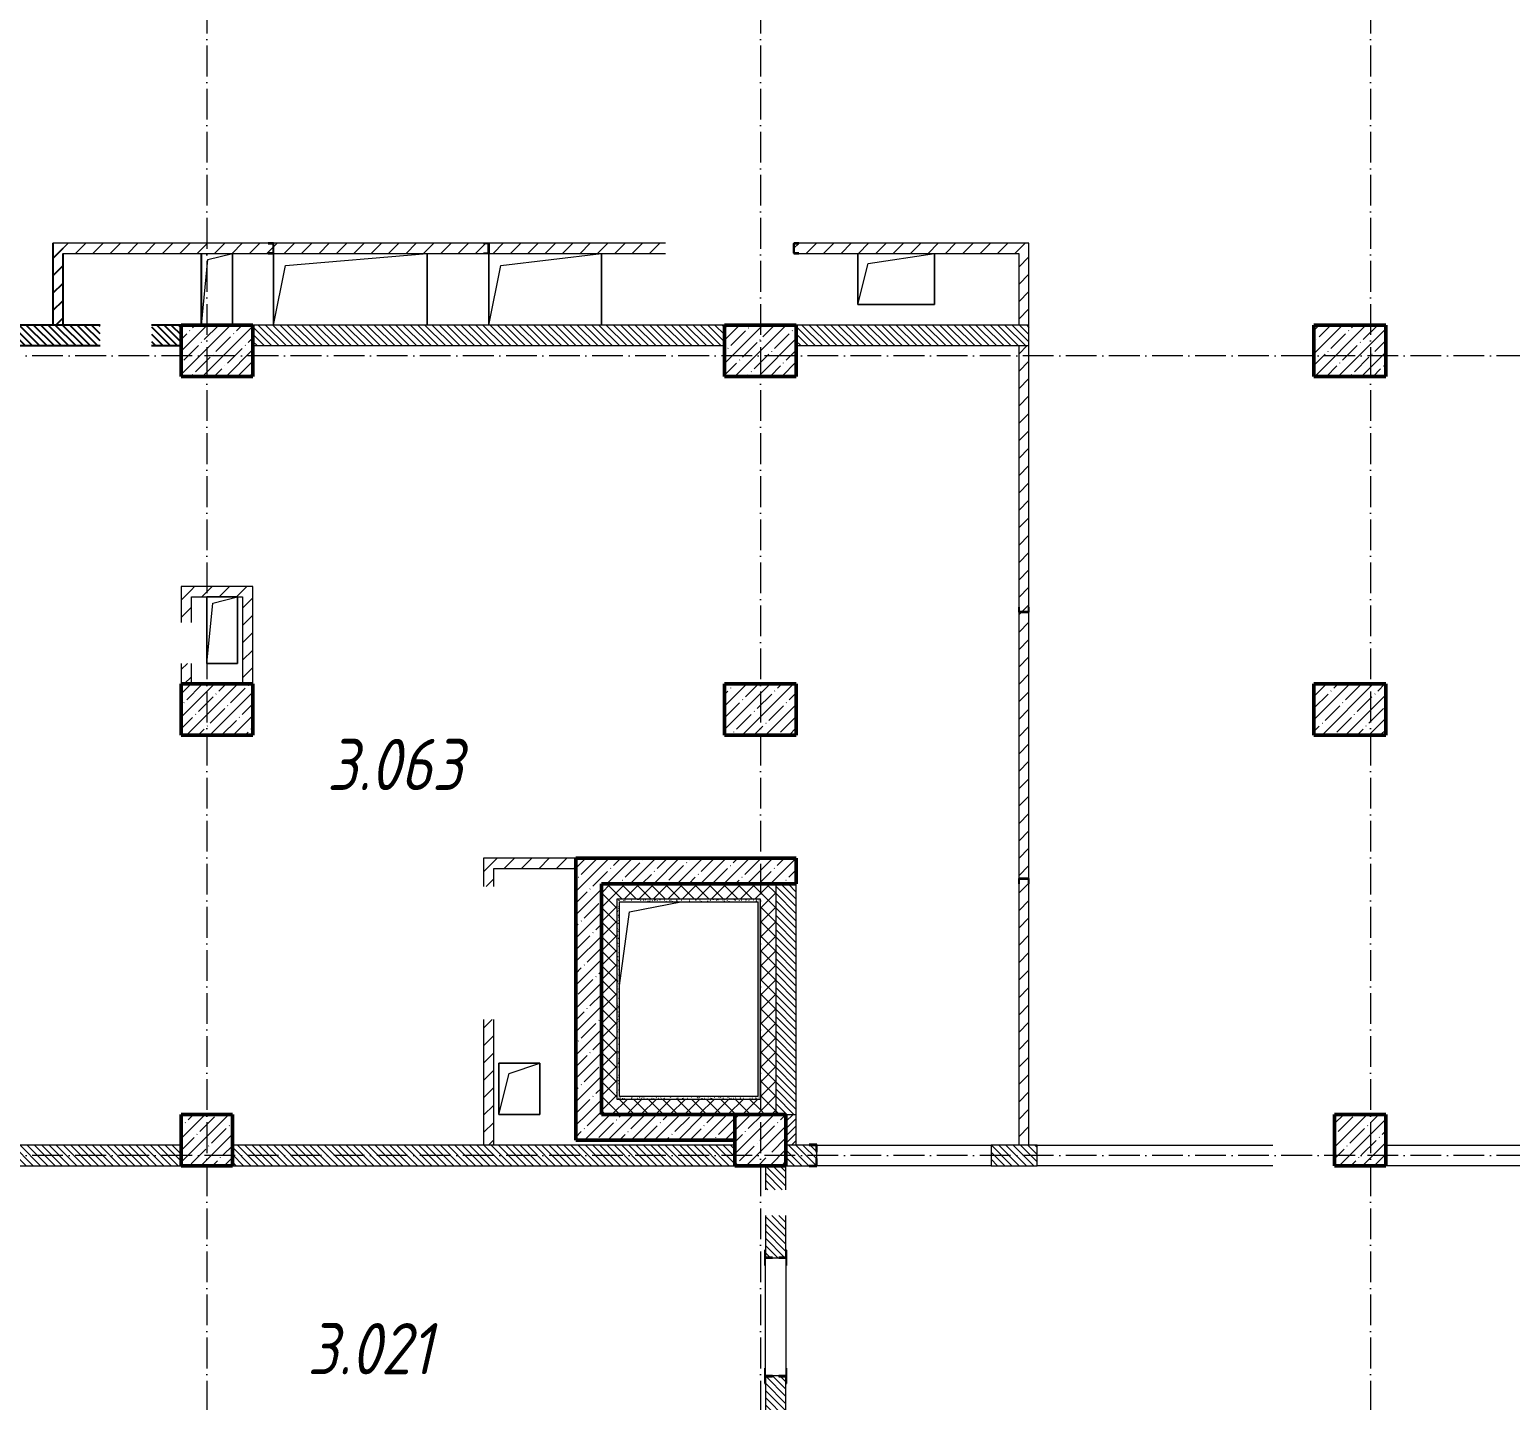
# Model space of a CAD drawing. Header units: millimetres. Extents: x -135211 to 49383, y -8033 to 228499.
# Drawn here: x -53920 to -39477, y 180824 to 194196 of the extents above; entities that cross this region are included whole.
import ezdxf

# ---------------------------------------------------------------- set-up
doc = ezdxf.new("R2010")
doc.units = ezdxf.units.MM
doc.linetypes.add('50_200_ШТРИХ_1Т_ш5_п1_п1_', pattern=[700, 500, -100, 0, -100])
for name, color, linetype, lineweight in [('A-FLOR-____-OTLN', 7, 'Continuous', 9), ('A-GENM-____-MCUT', 7, 'Continuous', 25), ('A-GENM-____-OTLN', 7, 'Continuous', 9), ('A-GENM-____-OTLN-1', 7, 'Continuous', 25), ('A-WALL-____-MCUT', 7, 'Continuous', 13), ('A-WALL-____-MCUT-1', 7, 'Continuous', 9), ('A-WALL-____-MCUT-2', 7, 'Continuous', 50), ('A-WALL-____-PATT-1', 7, 'Continuous', 9), ('A-WALL-FNSH-MCUT-1', 7, 'Continuous', 9), ('I-WALL-____-OTLN', 7, 'Continuous', 9), ('S-COLS-____-MCUT', 7, 'Continuous', 50), ('S-COLS-____-OTLN', 7, 'Continuous', 9), ('S-GRID-____-OTLN-1', 7, '50_200_ШТРИХ_1Т_ш5_п1_п1_', 9), ('Марки помещений', 7, 'Continuous', 9)]:
    doc.layers.add(name, color=color, linetype=linetype, lineweight=lineweight)
doc.layers.add('A-WALL-____-PATT-2', color=7, linetype='Continuous', lineweight=9, true_color=0x787878)
doc.styles.add('ISOCPEUR_I_2', font='isocpeui.ttf', dxfattribs={"width": 0.85, "height": 2.3})
pattern_1 = [(135, (-129942.255, 127932.027), (-35.35534, -35.35534), [])]
pattern_2 = [(45, (-129942.25, 127932.03), (-84.85281, 84.85281), [])]
pattern_3 = [(45, (-129942.25, 127932.03), (-114.04925, 114.04925), []), (45, (-129828.2, 127932.03), (-114.04925, 114.04925), [201.612, -40.322, 3.353, -36.97])]
pattern_4 = [(0, (-129942.255, 127932.027), (81.28, 20.32), [3.353, -57.607, 3.353, -57.607, -325.12]), (0, (-129942.255, 127932.027), (81.28, 20.32), [-121.92, 3.353, -118.567, 3.353, -57.607, -142.24]), (0, (-129942.255, 127932.027), (81.28, 20.32), [-304.8, 3.353, -37.287, 3.353, -98.247]), (120, (-129911.775, 127942.187), (-58.2376362, 60.230545), [3.353, -57.607, 3.353, -57.607, -325.12]), (120, (-129911.775, 127942.187), (-58.2376362, 60.230545), [-121.92, 3.353, -118.567, 3.353, -57.607, -142.24]), (120, (-129911.775, 127942.187), (-58.2376362, 60.230545), [-304.8, 3.353, -37.287, 3.353, -98.247]), (240, (-129901.615, 127982.827), (-23.0423638, -80.550545), [3.353, -57.607, 3.353, -57.607, -325.12]), (240, (-129901.615, 127982.827), (-23.0423638, -80.550545), [-121.92, 3.353, -118.567, 3.353, -57.607, -142.24]), (240, (-129901.615, 127982.827), (-23.0423638, -80.550545), [-304.8, 3.353, -37.287, 3.353, -98.247])]
pattern_5 = [(45, (-129942.25, 127932.03), (-70.71068, 70.71068), []), (135, (-129942.25, 127932.03), (-70.71068, -70.71068), [])]

# ---------------------------------------------------------------- blocks, each defined once
blk = doc.blocks.new('BSC_Колонна _Прямоугольная - 500х500-V38-АР1_План отверстий 3 этажа в осях 1-64_Ю-ЯЯ')
at = {"layer": 'S-COLS-____-OTLN'}
h = blk.add_hatch(dxfattribs=at)
h.set_pattern_fill('FP_46', color=256, style=0, pattern_type=2)
h.set_pattern_definition([(45, (-83150, -55431.04), (-114.04925, 114.04925), []), (45, (-83035.95, -55431.04), (-114.04925, 114.04925), [201.613, -40.323, 3.353, -36.97])])
h.paths.add_polyline_path([(-250, -250), (250, -250), (250, 250), (-250, 250)], flags=0)
at = {"layer": 'S-COLS-____-MCUT'}
for p, q in [((250, 250), (-250, 250)), ((-250, 250), (-250, -250)), ((250, -250), (250, 250)), ((-250, -250), (250, -250))]:
    blk.add_line(p, q, dxfattribs=at)
blk = doc.blocks.new('BSC_Колонна _Прямоугольная - 500х500-V42-АР1_План отверстий 3 этажа в осях 1-64_Ю-ЯЯ')
at = {"layer": 'S-COLS-____-OTLN'}
h = blk.add_hatch(dxfattribs=at)
h.set_pattern_fill('FP_50', color=256, style=0, pattern_type=2)
h.set_pattern_definition([(45, (-77750, -55431.04), (-114.04925, 114.04925), []), (45, (-77635.95, -55431.04), (-114.04925, 114.04925), [201.613, -40.323, 3.353, -36.97])])
h.paths.add_polyline_path([(-250, -250), (250, -250), (250, 250), (-250, 250)], flags=0)
at = {"layer": 'S-COLS-____-MCUT'}
for p, q in [((250, 250), (-250, 250)), ((-250, 250), (-250, -250)), ((250, -250), (250, 250)), ((-250, -250), (250, -250))]:
    blk.add_line(p, q, dxfattribs=at)
blk = doc.blocks.new('BSC_Колонна _Прямоугольная - 500х500-V95-АР1_План отверстий 3 этажа в осях 1-64_Ю-ЯЯ')
at = {"layer": 'S-COLS-____-OTLN'}
h = blk.add_hatch(dxfattribs=at)
h.set_pattern_fill('FP_100', color=256, style=0, pattern_type=2)
h.set_pattern_definition([(315, (-55431.04, 89000), (114.04925, 114.04925), []), (315, (-55431.04, 88885.95), (114.04925, 114.04925), [201.613, -40.323, 3.353, -36.97])])
h.paths.add_polyline_path([(-250, 250), (-250, -250), (250, -250), (250, 250)], flags=0)
at = {"layer": 'S-COLS-____-MCUT'}
for p, q in [((250, 250), (-250, 250)), ((-250, 250), (-250, -250)), ((250, -250), (250, 250)), ((-250, -250), (250, -250))]:
    blk.add_line(p, q, dxfattribs=at)
blk = doc.blocks.new('BSC_Колонна _Прямоугольная - 500х700-V106-АР1_План отверстий 3 этажа в осях 1-64_Ю-ЯЯ')
at = {"layer": 'S-COLS-____-OTLN'}
h = blk.add_hatch(dxfattribs=at)
h.set_pattern_fill('FP_111', color=256, style=0, pattern_type=2)
h.set_pattern_definition([(315, (-63131.04, 77850), (114.04925, 114.04925), []), (315, (-63131.04, 77735.95), (114.04925, 114.04925), [201.613, -40.323, 3.353, -36.97])])
h.paths.add_polyline_path([(-250, 350), (-250, -350), (250, -350), (250, 350)], flags=0)
at = {"layer": 'S-COLS-____-MCUT'}
for p, q in [((250, 350), (-250, 350)), ((-250, 350), (-250, -350)), ((250, -350), (250, 350)), ((-250, -350), (250, -350))]:
    blk.add_line(p, q, dxfattribs=at)
blk = doc.blocks.new('BSC_Колонна _Прямоугольная - 500х700-V107-АР1_План отверстий 3 этажа в осях 1-64_Ю-ЯЯ')
at = {"layer": 'S-COLS-____-OTLN'}
h = blk.add_hatch(dxfattribs=at)
h.set_pattern_fill('FP_112', color=256, style=0, pattern_type=2)
h.set_pattern_definition([(315, (-63131.04, 83150), (114.04925, 114.04925), []), (315, (-63131.04, 83035.95), (114.04925, 114.04925), [201.613, -40.323, 3.353, -36.97])])
h.paths.add_polyline_path([(-250, 350), (-250, -350), (250, -350), (250, 350)], flags=0)
at = {"layer": 'S-COLS-____-MCUT'}
for p, q in [((250, 350), (-250, 350)), ((-250, 350), (-250, -350)), ((250, -350), (250, 350)), ((-250, -350), (250, -350))]:
    blk.add_line(p, q, dxfattribs=at)
blk = doc.blocks.new('BSC_Колонна _Прямоугольная - 500х700-V124-АР1_План отверстий 3 этажа в осях 1-64_Ю-ЯЯ')
at = {"layer": 'S-COLS-____-OTLN'}
h = blk.add_hatch(dxfattribs=at)
h.set_pattern_fill('FP_129', color=256, style=0, pattern_type=2)
h.set_pattern_definition([(315, (-63131.04, 88900), (114.04925, 114.04925), []), (315, (-63131.04, 88785.95), (114.04925, 114.04925), [201.613, -40.323, 3.353, -36.97])])
h.paths.add_polyline_path([(-250, 350), (-250, -350), (250, -350), (250, 350)], flags=0)
at = {"layer": 'S-COLS-____-MCUT'}
for p, q in [((250, 350), (-250, 350)), ((-250, 350), (-250, -350)), ((250, -350), (250, 350)), ((-250, -350), (250, -350))]:
    blk.add_line(p, q, dxfattribs=at)
blk = doc.blocks.new('BSC_Колонна _Прямоугольная - 500х700-V125-АР1_План отверстий 3 этажа в осях 1-64_Ю-ЯЯ')
at = {"layer": 'S-COLS-____-OTLN'}
h = blk.add_hatch(dxfattribs=at)
h.set_pattern_fill('FP_130', color=256, style=0, pattern_type=2)
h.set_pattern_definition([(315, (-59631.04, 77850), (114.04925, 114.04925), []), (315, (-59631.04, 77735.95), (114.04925, 114.04925), [201.613, -40.323, 3.353, -36.97])])
h.paths.add_polyline_path([(-250, 350), (-250, -350), (250, -350), (250, 350)], flags=0)
at = {"layer": 'S-COLS-____-MCUT'}
for p, q in [((250, 350), (-250, 350)), ((-250, 350), (-250, -350)), ((250, -350), (250, 350)), ((-250, -350), (250, -350))]:
    blk.add_line(p, q, dxfattribs=at)
blk = doc.blocks.new('BSC_Колонна _Прямоугольная - 500х700-V126-АР1_План отверстий 3 этажа в осях 1-64_Ю-ЯЯ')
at = {"layer": 'S-COLS-____-OTLN'}
h = blk.add_hatch(dxfattribs=at)
h.set_pattern_fill('FP_131', color=256, style=0, pattern_type=2)
h.set_pattern_definition([(315, (-59631.04, 83150), (114.04925, 114.04925), []), (315, (-59631.04, 83035.95), (114.04925, 114.04925), [201.613, -40.323, 3.353, -36.97])])
h.paths.add_polyline_path([(-250, 350), (-250, -350), (250, -350), (250, 350)], flags=0)
at = {"layer": 'S-COLS-____-MCUT'}
for p, q in [((250, 350), (-250, 350)), ((-250, 350), (-250, -350)), ((250, -350), (250, 350)), ((-250, -350), (250, -350))]:
    blk.add_line(p, q, dxfattribs=at)
blk = doc.blocks.new('BSC_Колонна _Прямоугольная - 500х700-V127-АР1_План отверстий 3 этажа в осях 1-64_Ю-ЯЯ')
at = {"layer": 'S-COLS-____-OTLN'}
h = blk.add_hatch(dxfattribs=at)
h.set_pattern_fill('FP_132', color=256, style=0, pattern_type=2)
h.set_pattern_definition([(315, (-59631.04, 88900), (114.04925, 114.04925), []), (315, (-59631.04, 88785.95), (114.04925, 114.04925), [201.613, -40.323, 3.353, -36.97])])
h.paths.add_polyline_path([(-250, 350), (-250, -350), (250, -350), (250, 350)], flags=0)
at = {"layer": 'S-COLS-____-MCUT'}
for p, q in [((250, 350), (-250, 350)), ((-250, 350), (-250, -350)), ((250, -350), (250, 350)), ((-250, -350), (250, -350))]:
    blk.add_line(p, q, dxfattribs=at)
blk = doc.blocks.new('154_Стойка_СКБ_Уголок - СМ-2180_200-28268025-АР1_План отверстий 3 этажа в осях 1-64_Ю-ЯЯ')
at = {"layer": 'A-GENM-____-MCUT'}
for p, q in [((125, 156), (125, 81)), ((200, 156), (125, 156)), ((131, 81), (131, 150)), ((131, 150), (200, 150)), ((200, 150), (200, 156)), ((125, 81), (131, 81)), ((131, 19), (125, 19)), ((125, 19), (125, -56)), ((131, -50), (131, 19)), ((125, -56), (200, -56)), ((200, -50), (131, -50)), ((200, -56), (200, -50))]:
    blk.add_line(p, q, dxfattribs=at)
blk = doc.blocks.new('Стойка_Влож_Уголок_Опорный - Уголок-28213941-АР1_План отверстий 3 этажа в осях 1-64_Ю-ЯЯ')
at = {"layer": 'A-GENM-____-OTLN'}
for p, q in [((-212, -6), (-212, 0)), ((0, 0), (0, -6)), ((-212, -75), (-212, -6)), ((-212, -6), (-206, -6)), ((-212, -75), (-206, -75)), ((-6, -6), (0, -6)), ((-6, -75), (0, -75)), ((0, -6), (0, -75))]:
    blk.add_line(p, q, dxfattribs=at)
blk = doc.blocks.new('Фахверк_СКБ_Уголок - 200_3550-28267367-АР1_План отверстий 3 этажа в осях 1-64_Ю-ЯЯ')
at = {"layer": 'A-GENM-____-MCUT'}
for p, q in [((200, 156), (125, 156)), ((125, 156), (125, 81)), ((131, 81), (131, 150)), ((131, 150), (200, 150)), ((200, 150), (200, 156)), ((125, 81), (131, 81)), ((131, 19), (125, 19)), ((125, 19), (125, -56)), ((131, -50), (131, 19)), ((125, -56), (200, -56)), ((200, -50), (131, -50)), ((200, -56), (200, -50))]:
    blk.add_line(p, q, dxfattribs=at)
blk = doc.blocks.new('154_Фахверк_СКБ_Швеллер - Тип_100_3960-28318856-АР1_План отверстий 3 этажа в осях 1-64_Ю-ЯЯ')
at = {"layer": 'A-GENM-____-MCUT'}
for p, q in [((175, 50), (125, 50)), ((125, 50), (125, -50)), ((128, 47), (175, 47)), ((128, -47), (128, 47)), ((175, 47), (175, 50)), ((125, -50), (175, -50)), ((175, -47), (128, -47)), ((175, -50), (175, -47))]:
    blk.add_line(p, q, dxfattribs=at)
blk = doc.blocks.new('154_Фахверк_СКБ_Швеллер - Тип_100_3960-28494444-АР1_План отверстий 3 этажа в осях 1-64_Ю-ЯЯ')
at = {"layer": 'A-GENM-____-MCUT'}
for p, q in [((125, 50), (175, 50)), ((125, -50), (125, 50)), ((128, 47), (128, -47)), ((175, 47), (128, 47)), ((175, 50), (175, 47)), ((175, -50), (125, -50)), ((128, -47), (175, -47)), ((175, -47), (175, -50))]:
    blk.add_line(p, q, dxfattribs=at)
blk = doc.blocks.new('AR_Отверстие прямоугольное _в плите_ - AR_Отверстие прямоугольное _в плите_-30459803-АР1_План отверстий 3 этажа в осях 1-64_Ю-ЯЯ')
at = {"layer": 'A-GENM-____-OTLN'}
for p, q in [((-150, 350), (-150, -350)), ((-150, -350), (-90, 290)), ((-90, 290), (150, 350)), ((150, -350), (150, 350))]:
    blk.add_line(p, q, dxfattribs=at)
blk = doc.blocks.new('AR_Отверстие прямоугольное _в плите_ - AR_Отверстие прямоугольное _в плите_-30552792-АР1_План отверстий 3 этажа в осях 1-64_Ю-ЯЯ')
at = {"layer": 'A-GENM-____-OTLN'}
for p, q in [((150, 325), (-150, 325)), ((-150, 325), (-150, -325)), ((-90, 265), (150, 325)), ((150, -325), (150, 325)), ((-150, -325), (-90, 265)), ((-150, -325), (150, -325))]:
    blk.add_line(p, q, dxfattribs=at)
blk = doc.blocks.new('AR_Отверстие прямоугольное _в плите_ - AR_Отверстие прямоугольное _в плите_-30552795-АР1_План отверстий 3 этажа в осях 1-64_Ю-ЯЯ')
at = {"layer": 'A-GENM-____-OTLN'}
for p, q in [((-375, 250), (-375, -250)), ((-375, -250), (-275, 150)), ((-275, 150), (375, 250)), ((375, -250), (375, 250)), ((-375, -250), (375, -250))]:
    blk.add_line(p, q, dxfattribs=at)
blk = doc.blocks.new('AR_Отверстие прямоугольное _в плите_ - AR_Отверстие прямоугольное _в плите_-30459445-АР1_План отверстий 3 этажа в осях 1-64_Ю-ЯЯ')
at = {"layer": 'A-GENM-____-OTLN'}
for p, q in [((200, 250), (-200, 250)), ((-200, 250), (-200, -250)), ((-200, -250), (-100, 150)), ((-100, 150), (200, 250)), ((200, -250), (200, 250)), ((-200, -250), (200, -250))]:
    blk.add_line(p, q, dxfattribs=at)
blk = doc.blocks.new('AR_Отверстие прямоугольное _в плите_ - AR_Отверстие прямоугольное _в плите_-30552518-АР1_План отверстий 3 этажа в осях 1-64_Ю-ЯЯ')
at = {"layer": 'A-GENM-____-OTLN'}
for p, q in [((-550, 850), (-50, 950)), ((-650, 132), (-550, 850))]:
    blk.add_line(p, q, dxfattribs=at)
blk = doc.blocks.new('AR_Отверстие прямоугольное _в плите_ - AR_Отверстие прямоугольное _в плите_-V205-АР1_План отверстий 3 этажа в осях 1-64_Ю-ЯЯ')
at = {"layer": 'A-GENM-____-OTLN'}
for p, q in [((-750, 350), (-750, -350)), ((-633, 233), (750, 350)), ((750, -350), (750, 350)), ((-750, -350), (-633, 233))]:
    blk.add_line(p, q, dxfattribs=at)
blk = doc.blocks.new('AR_Отверстие прямоугольное _в плите_ - AR_Отверстие прямоугольное _в плите_-30552744-АР1_План отверстий 3 этажа в осях 1-64_Ю-ЯЯ')
at = {"layer": 'A-GENM-____-OTLN'}
for p, q in [((-550, 350), (-550, -350)), ((-433, 233), (550, 350)), ((550, -350), (550, 350)), ((-550, -350), (-433, 233))]:
    blk.add_line(p, q, dxfattribs=at)

msp = doc.modelspace()

# ---------------------------------------------------------------- hatches: boundary and pattern name
h = msp.add_hatch()
h.set_pattern_fill('FP_7', color=256, style=0, pattern_type=2)
h.set_pattern_definition(pattern_2)
h.paths.add_polyline_path([(-53692.3, 191313.1), (-53592.3, 191313.1), (-53592.3, 192113.1), (-53692.3, 192113.1), (-53692.3, 191613.4)], flags=0)
h = msp.add_hatch()
h.set_pattern_fill('FP_9', color=256, style=0, pattern_type=2)
h.set_pattern_definition(pattern_1)
h.paths.add_polyline_path([(-52442.3, 191113.1), (-52442.3, 191313.1), (-52732.3, 191313.1), (-52732.3, 191113.1)], flags=0)
h.paths.add_polyline_path([(-53232.3, 191113.1), (-53232.3, 191313.1), (-55192.3, 191313.1), (-55192.3, 191113.1)], flags=0)
at = {"layer": 'A-WALL-____-PATT-1'}
h = msp.add_hatch(dxfattribs=at)
h.set_pattern_fill('FP_7', color=256, style=0, pattern_type=2)
h.set_pattern_definition(pattern_2)
h.paths.add_polyline_path([(-44272.3, 192013.1), (-44272.3, 192113.1), (-46417.3, 192113.1), (-46417.3, 192110.1), (-46464.3, 192110.1), (-46464.3, 192016.1), (-46417.3, 192016.1), (-46417.3, 192013.1), (-45118, 192013.1)], flags=0)
h.paths.add_polyline_path([(-49492.3, 192013.1), (-49492.3, 192016.1), (-49445.3, 192016.1), (-49445.3, 192110.1), (-49492.3, 192110.1), (-49492.3, 192113.1), (-51542.3, 192113.1), (-51542.3, 192013.1), (-50420.4, 192013.1)], flags=0)
h.paths.add_polyline_path([(-49442.3, 192013.1), (-47717.3, 192013.1), (-47717.3, 192113.1), (-49442.3, 192113.1), (-49442.3, 192016.1)], flags=0)
h.paths.add_polyline_path([(-53592.3, 192013.1), (-51592.3, 192013.1), (-51592.3, 192016.1), (-51545.3, 192016.1), (-51545.3, 192110.1), (-51592.3, 192110.1), (-51592.3, 192113.1), (-53592.3, 192113.1)], flags=0)
h = msp.add_hatch(dxfattribs=at)
h.set_pattern_fill('FP_7', color=256, style=0, pattern_type=2)
h.set_pattern_definition(pattern_2)
h.paths.add_polyline_path([(-44172.3, 191313.1), (-44172.3, 192113.1), (-44272.3, 192113.1), (-44272.3, 191313.1)], flags=0)
h = msp.add_hatch(dxfattribs=at)
h.set_pattern_fill('FP_9', color=256, style=0, pattern_type=2)
h.set_pattern_definition(pattern_1)
h.paths.add_polyline_path([(-47142.3, 191113.1), (-47142.3, 191313.1), (-51742.3, 191313.1), (-51742.3, 191113.1), (-48652.9, 191113.1)], flags=0)
h = msp.add_hatch(dxfattribs=at)
h.set_pattern_fill('FP_9', color=256, style=0, pattern_type=2)
h.set_pattern_definition(pattern_1)
h.paths.add_polyline_path([(-44172.3, 191113.1), (-44172.3, 191313.1), (-46442.3, 191313.1), (-46442.3, 191113.1), (-45118, 191113.1)], flags=0)
h = msp.add_hatch(dxfattribs=at)
h.set_pattern_fill('FP_7', color=256, style=0, pattern_type=2)
h.set_pattern_definition(pattern_2)
h.paths.add_polyline_path([(-44172.3, 183313.1), (-44172.3, 185863.1), (-44175.3, 185863.1), (-44175.3, 185910.1), (-44269.3, 185910.1), (-44269.3, 185863.1), (-44272.3, 185863.1), (-44272.3, 183313.1), (-44175.3, 183313.1)], flags=0)
h.paths.add_polyline_path([(-44172.3, 185913.1), (-44172.3, 188513.1), (-44272.3, 188513.1), (-44272.3, 185913.1), (-44175.3, 185913.1)], flags=0)
h.paths.add_polyline_path([(-44175.3, 188516.1), (-44175.3, 188563.1), (-44172.3, 188563.1), (-44172.3, 191113.1), (-44272.3, 191113.1), (-44272.3, 188563.1), (-44269.3, 188563.1), (-44269.3, 188516.1)], flags=0)
h = msp.add_hatch(dxfattribs=at)
h.set_pattern_fill('FP_7', color=256, style=0, pattern_type=2)
h.set_pattern_definition(pattern_2)
h.paths.add_polyline_path([(-52342.3, 187813.1), (-52342.3, 188013.1), (-52442.3, 188013.1), (-52442.3, 187813.1)], flags=0)
h.paths.add_polyline_path([(-52442.3, 188413.1), (-52342.3, 188413.1), (-52342.3, 188763.1), (-52442.3, 188763.1)], flags=0)
h = msp.add_hatch(dxfattribs=at)
h.set_pattern_fill('FP_7', color=256, style=0, pattern_type=2)
h.set_pattern_definition(pattern_2)
h.paths.add_polyline_path([(-52342.3, 188663.1), (-51842.3, 188663.1), (-51842.3, 188763.1), (-52342.3, 188763.1)], flags=0)
h = msp.add_hatch(dxfattribs=at)
h.set_pattern_fill('FP_7', color=256, style=0, pattern_type=2)
h.set_pattern_definition(pattern_2)
h.paths.add_polyline_path([(-51842.3, 187813.1), (-51742.3, 187813.1), (-51742.3, 188763.1), (-51842.3, 188763.1), (-51842.3, 188384.5)], flags=0)
h = msp.add_hatch(dxfattribs=at)
h.set_pattern_fill('FP_7', color=256, style=0, pattern_type=2)
h.set_pattern_definition(pattern_2)
h.paths.add_polyline_path([(-49492.3, 183313.1), (-49392.3, 183313.1), (-49392.3, 184538.1), (-49492.3, 184538.1)], flags=0)
h.paths.add_polyline_path([(-49398.7, 185838.1), (-49392.3, 185838.1), (-49392.3, 186113.1), (-49492.3, 186113.1), (-49492.3, 185838.1)], flags=0)
h = msp.add_hatch(dxfattribs=at)
h.set_pattern_fill('FP_7', color=256, style=0, pattern_type=2)
h.set_pattern_definition(pattern_2)
h.paths.add_polyline_path([(-48592.3, 186013.1), (-48592.3, 186113.1), (-49392.3, 186113.1), (-49392.3, 186013.1), (-48652.9, 186013.1)], flags=0)
h = msp.add_hatch(dxfattribs=at)
h.set_pattern_fill('FP_12', color=256, style=0, pattern_type=2)
h.set_pattern_definition(pattern_3)
h.paths.add_polyline_path([(-48592.3, 183613.1), (-48342.3, 183613.1), (-48342.3, 186113.1), (-48592.3, 186113.1), (-48592.3, 185155.5)], flags=0)
h = msp.add_hatch(dxfattribs=at)
h.set_pattern_fill('FP_12', color=256, style=0, pattern_type=2)
h.set_pattern_definition(pattern_3)
h.paths.add_polyline_path([(-46442.3, 185863.1), (-46442.3, 186113.1), (-48342.3, 186113.1), (-48342.3, 185863.1)], flags=0)
h = msp.add_hatch(dxfattribs=at)
h.set_pattern_fill('FP_4', color=256, style=0, pattern_type=2)
h.set_pattern_definition(pattern_5)
h.paths.add_polyline_path([(-48192.3, 183763.1), (-48192.3, 185863.1), (-48342.3, 185863.1), (-48342.3, 183763.1)], flags=0)
h = msp.add_hatch(dxfattribs=at)
h.set_pattern_fill('FP_4', color=256, style=0, pattern_type=2)
h.set_pattern_definition(pattern_5)
h.paths.add_polyline_path([(-48192.3, 185713.1), (-46792.3, 185713.1), (-46792.3, 185863.1), (-48192.3, 185863.1)], flags=0)
h = msp.add_hatch(dxfattribs=at)
h.set_pattern_fill('FP_4', color=256, style=0, pattern_type=2)
h.set_pattern_definition(pattern_5)
h.paths.add_polyline_path([(-46792.3, 183613.1), (-46642.3, 183613.1), (-46642.3, 185863.1), (-46792.3, 185863.1), (-46792.3, 183763.1)], flags=0)
h = msp.add_hatch(dxfattribs=at)
h.set_pattern_fill('FP_9', color=256, style=0, pattern_type=2)
h.set_pattern_definition(pattern_1)
h.paths.add_polyline_path([(-46442.3, 183613.1), (-46442.3, 185863.1), (-46642.3, 185863.1), (-46642.3, 183613.1), (-46542.3, 183613.1)], flags=0)
h = msp.add_hatch(dxfattribs=at)
h.set_pattern_fill('FP_4', color=256, style=0, pattern_type=2)
h.set_pattern_definition(pattern_5)
h.paths.add_polyline_path([(-46885.5, 183613.1), (-46792.3, 183613.1), (-46792.3, 183763.1), (-48342.3, 183763.1), (-48342.3, 183613.1), (-47042.3, 183613.1)], flags=0)
h = msp.add_hatch(dxfattribs=at)
h.set_pattern_fill('FP_12', color=256, style=0, pattern_type=2)
h.set_pattern_definition(pattern_3)
h.paths.add_polyline_path([(-47042.3, 183363.1), (-47042.3, 183613.1), (-48592.3, 183613.1), (-48592.3, 183363.1)], flags=0)
h = msp.add_hatch(dxfattribs=at)
h.set_pattern_fill('FP_8', color=256, style=0, pattern_type=2)
h.set_pattern_definition([(45, (-129942.255, 127932.027), (-35.35534, 35.35534), [])])
h.paths.add_polyline_path([(-46442.3, 183313.1), (-46442.3, 183613.1), (-46542.3, 183613.1), (-46542.3, 183313.1)], flags=0)
h = msp.add_hatch(dxfattribs=at)
h.set_pattern_fill('FP_9', color=256, style=0, pattern_type=2)
h.set_pattern_definition(pattern_1)
h.paths.add_polyline_path([(-52442.3, 183113.1), (-52442.3, 183313.1), (-54942.3, 183313.1), (-54942.3, 183113.1), (-53955.3, 183113.1)], flags=0)
h = msp.add_hatch(dxfattribs=at)
h.set_pattern_fill('FP_9', color=256, style=0, pattern_type=2)
h.set_pattern_definition(pattern_1)
h.paths.add_polyline_path([(-47042.3, 183113.1), (-47042.3, 183313.1), (-51942.3, 183313.1), (-51942.3, 183113.1), (-48652.9, 183113.1)], flags=0)
h = msp.add_hatch(dxfattribs=at)
h.set_pattern_fill('FP_9', color=256, style=0, pattern_type=2)
h.set_pattern_definition(pattern_1)
h.paths.add_polyline_path([(-44092.3, 183113.1), (-44092.3, 183313.1), (-44542.3, 183313.1), (-44542.3, 183113.1)], flags=0)
h.paths.add_polyline_path([(-46317.3, 183113.1), (-46248.3, 183113.1), (-46248.3, 183182.1), (-46242.3, 183182.1), (-46242.3, 183244.1), (-46248.3, 183244.1), (-46248.3, 183313.1), (-46542.3, 183313.1), (-46542.3, 183113.1)], flags=0)
h = msp.add_hatch(dxfattribs=at)
h.set_pattern_fill('FP_9', color=256, style=0, pattern_type=2)
h.set_pattern_definition(pattern_1)
h.paths.add_polyline_path([(-46542.3, 180113.1), (-46542.3, 181057.1), (-46611.3, 181057.1), (-46611.3, 181063.1), (-46673.3, 181063.1), (-46673.3, 181057.1), (-46742.3, 181057.1), (-46742.3, 180113.1)], flags=0)
h.paths.add_polyline_path([(-46611.3, 182213.1), (-46611.3, 182219.1), (-46542.3, 182219.1), (-46542.3, 182628.1), (-46742.3, 182628.1), (-46742.3, 182219.1), (-46673.3, 182219.1), (-46673.3, 182213.1)], flags=0)
h.paths.add_polyline_path([(-46742.3, 182878.1), (-46542.3, 182878.1), (-46542.3, 183113.1), (-46742.3, 183113.1)], flags=0)
at = {"layer": 'A-WALL-____-PATT-2'}
h = msp.add_hatch(dxfattribs=at)
h.set_pattern_fill('FP_155', color=256, style=0, pattern_type=2)
h.set_pattern_definition(pattern_4)
h.paths.add_polyline_path([(-48192.3, 183788.1), (-48167.3, 183788.1), (-48167.3, 185713.1), (-48192.3, 185713.1), (-48192.3, 185155.5)], flags=0)
h = msp.add_hatch(dxfattribs=at)
h.set_pattern_fill('FP_155', color=256, style=0, pattern_type=2)
h.set_pattern_definition(pattern_4)
h.paths.add_polyline_path([(-46817.3, 185688.1), (-46817.3, 185713.1), (-48167.3, 185713.1), (-48167.3, 185688.1)], flags=0)
h = msp.add_hatch(dxfattribs=at)
h.set_pattern_fill('FP_155', color=256, style=0, pattern_type=2)
h.set_pattern_definition(pattern_4)
h.paths.add_polyline_path([(-46817.3, 183763.1), (-46792.3, 183763.1), (-46792.3, 185713.1), (-46817.3, 185713.1), (-46817.3, 183788.1)], flags=0)
h = msp.add_hatch(dxfattribs=at)
h.set_pattern_fill('FP_155', color=256, style=0, pattern_type=2)
h.set_pattern_definition(pattern_4)
h.paths.add_polyline_path([(-46817.3, 183763.1), (-46817.3, 183788.1), (-48192.3, 183788.1), (-48192.3, 183763.1), (-46885.5, 183763.1)], flags=0)

# ---------------------------------------------------------------- linework, layer by layer
for p, q in [((-53692.3, 192113.1), (-53692.3, 191313.1)), ((-53592.3, 191313.1), (-53592.3, 192013.1)), ((-52242.3, 191313.1), (-52242.3, 192013.1)), ((-53232.3, 191313.1), (-54992.3, 191313.1)), ((-52442.3, 191313.1), (-52732.3, 191313.1)), ((-55192.3, 191113.1), (-53232.3, 191113.1)), ((-52732.3, 191113.1), (-52442.3, 191113.1))]:
    msp.add_line(p, q)
at = {"layer": 'A-FLOR-____-OTLN'}
for p, q in [((-51942.3, 192013.1), (-51942.3, 191313.1)), ((-51542.3, 191313.1), (-51542.3, 192013.1)), ((-50042.3, 192013.1), (-50042.3, 191313.1)), ((-49442.3, 191313.1), (-49442.3, 192013.1)), ((-48342.3, 192013.1), (-48342.3, 191313.1)), ((-45842.3, 191513.1), (-45842.3, 192013.1)), ((-45092.3, 192013.1), (-45092.3, 191513.1)), ((-45092.3, 191513.1), (-45842.3, 191513.1)), ((-52192.3, 188661.7), (-51892.3, 188661.7)), ((-52192.3, 188011.7), (-52192.3, 188661.7)), ((-51892.3, 188661.7), (-51892.3, 188011.7)), ((-51892.3, 188011.7), (-52192.3, 188011.7)), ((-49342.3, 184113.1), (-48942.3, 184113.1)), ((-49342.3, 183613.1), (-49342.3, 184113.1)), ((-48942.3, 184113.1), (-48942.3, 183613.1)), ((-48942.3, 183613.1), (-49342.3, 183613.1))]:
    msp.add_line(p, q, dxfattribs=at)
at = {"layer": 'A-WALL-____-MCUT'}
for p, q in [((-47142.3, 191313.1), (-51742.3, 191313.1)), ((-44172.3, 191313.1), (-46442.3, 191313.1)), ((-44172.3, 191113.1), (-44172.3, 191313.1)), ((-51742.3, 191113.1), (-47142.3, 191113.1)), ((-46442.3, 191113.1), (-44172.3, 191113.1)), ((-46642.3, 185863.1), (-46642.3, 183613.1)), ((-46442.3, 183613.1), (-46442.3, 185863.1)), ((-46542.3, 183613.1), (-46442.3, 183613.1)), ((-52442.3, 183313.1), (-54942.3, 183313.1)), ((-47042.3, 183313.1), (-51942.3, 183313.1)), ((-46317.3, 183313.1), (-46542.3, 183313.1)), ((-44092.3, 183313.1), (-44542.3, 183313.1)), ((-44542.3, 183313.1), (-44542.3, 183113.1)), ((-44092.3, 183113.1), (-44092.3, 183313.1)), ((-46242.3, 183182.1), (-46242.3, 183244.1)), ((-54942.3, 183113.1), (-52442.3, 183113.1)), ((-51942.3, 183113.1), (-47042.3, 183113.1)), ((-46742.3, 183113.1), (-46742.3, 182878.1)), ((-46542.3, 182878.1), (-46542.3, 183113.1)), ((-46542.3, 183113.1), (-46317.3, 183113.1)), ((-44542.3, 183113.1), (-44092.3, 183113.1)), ((-46742.3, 182628.1), (-46742.3, 182288.1)), ((-46542.3, 182288.1), (-46542.3, 182628.1)), ((-46673.3, 182213.1), (-46611.3, 182213.1)), ((-46742.3, 180988.1), (-46742.3, 180513.1)), ((-46611.3, 181063.1), (-46673.3, 181063.1)), ((-46542.3, 180113.1), (-46542.3, 180988.1))]:
    msp.add_line(p, q, dxfattribs=at)
at = {"layer": 'A-WALL-____-MCUT-1'}
for p, q in [((-48192.3, 185713.1), (-48192.3, 183763.1)), ((-46792.3, 185713.1), (-48192.3, 185713.1)), ((-46792.3, 183763.1), (-46792.3, 185713.1)), ((-48192.3, 183763.1), (-46792.3, 183763.1))]:
    msp.add_line(p, q, dxfattribs=at)
at = {"layer": 'A-WALL-____-MCUT-2'}
for p, q in [((-48592.3, 186113.1), (-48592.3, 183363.1)), ((-46442.3, 186113.1), (-48592.3, 186113.1)), ((-46442.3, 185863.1), (-46442.3, 186113.1)), ((-48342.3, 183613.1), (-48342.3, 185863.1)), ((-48342.3, 185863.1), (-46442.3, 185863.1)), ((-47042.3, 183613.1), (-48342.3, 183613.1)), ((-48592.3, 183363.1), (-47042.3, 183363.1))]:
    msp.add_line(p, q, dxfattribs=at)
at = {"layer": 'A-WALL-FNSH-MCUT-1'}
for p, q in [((-51592.3, 192113.1), (-53692.3, 192113.1)), ((-49492.3, 192113.1), (-51542.3, 192113.1)), ((-47717.3, 192113.1), (-49442.3, 192113.1)), ((-44172.3, 192113.1), (-46417.3, 192113.1)), ((-44172.3, 191313.1), (-44172.3, 192113.1)), ((-53592.3, 192013.1), (-51592.3, 192013.1)), ((-51542.3, 192013.1), (-49492.3, 192013.1)), ((-49442.3, 192013.1), (-47717.3, 192013.1)), ((-46417.3, 192013.1), (-44272.3, 192013.1)), ((-44272.3, 192013.1), (-44272.3, 191313.1)), ((-44272.3, 191113.1), (-44272.3, 188563.1)), ((-44172.3, 188563.1), (-44172.3, 191113.1)), ((-52442.3, 188763.1), (-52442.3, 188413.1)), ((-51742.3, 188763.1), (-52442.3, 188763.1)), ((-52342.3, 188413.1), (-52342.3, 188663.1)), ((-52342.3, 188663.1), (-51842.3, 188663.1)), ((-51842.3, 188663.1), (-51842.3, 187813.1)), ((-51742.3, 187813.1), (-51742.3, 188763.1)), ((-44272.3, 188513.1), (-44272.3, 185913.1)), ((-44172.3, 185913.1), (-44172.3, 188513.1)), ((-52442.3, 188013.1), (-52442.3, 187813.1)), ((-52342.3, 187813.1), (-52342.3, 188013.1)), ((-49492.3, 186113.1), (-49492.3, 185838.1)), ((-48592.3, 186113.1), (-49492.3, 186113.1)), ((-49392.3, 185838.1), (-49392.3, 186013.1)), ((-49392.3, 186013.1), (-48592.3, 186013.1)), ((-44272.3, 185863.1), (-44272.3, 183313.1)), ((-44172.3, 183313.1), (-44172.3, 185863.1)), ((-48167.3, 183788.1), (-48167.3, 185688.1)), ((-48167.3, 185688.1), (-46817.3, 185688.1)), ((-46817.3, 185688.1), (-46817.3, 183788.1)), ((-49492.3, 184538.1), (-49492.3, 183313.1)), ((-49392.3, 183313.1), (-49392.3, 184538.1)), ((-46817.3, 183788.1), (-48167.3, 183788.1)), ((-46442.3, 183313.1), (-46442.3, 183613.1))]:
    msp.add_line(p, q, dxfattribs=at)
at = {"layer": 'I-WALL-____-OTLN'}
for p, q in [((-46242.3, 183313.1), (-44542.3, 183313.1)), ((-44092.3, 183313.1), (-41793.7, 183313.1)), ((-41193.7, 183313.1), (-41192.3, 183313.1)), ((-40692.3, 183313.1), (-36692.3, 183313.1)), ((-44542.3, 183113.1), (-46242.3, 183113.1)), ((-41793.7, 183113.1), (-44092.3, 183113.1)), ((-41192.3, 183113.1), (-41193.7, 183113.1)), ((-36692.3, 183113.1), (-40692.3, 183113.1)), ((-46742.3, 181063.1), (-46742.3, 182213.1)), ((-46542.3, 182213.1), (-46542.3, 181063.1))]:
    msp.add_line(p, q, dxfattribs=at)
at = {"layer": 'S-GRID-____-OTLN-1', "color": 251, "ltscale": 0.6, "true_color": 0x636466}
for p, q in [((-52192.3, 218824.9), (-52192.3, 167913.1)), ((-46792.3, 218824.9), (-46792.3, 167913.1)), ((-40842.3, 218824.9), (-40842.3, 167913.1)), ((-25867.8, 191013.1), (-134611, 191013.1)), ((-25867.8, 183213.1), (-134611, 183213.1))]:
    msp.add_line(p, q, dxfattribs=at)

# ---------------------------------------------------------------- block references
at = {"layer": 'A-GENM-____-OTLN'}
for name, p in [('AR_Отверстие прямоугольное _в плите_ - AR_Отверстие прямоугольное _в плите_-30459803-АР1_План отверстий 3 этажа в осях 1-64_Ю-ЯЯ', (-52092.3, 191663.1)), ('AR_Отверстие прямоугольное _в плите_ - AR_Отверстие прямоугольное _в плите_-V205-АР1_План отверстий 3 этажа в осях 1-64_Ю-ЯЯ', (-50792.3, 191663.1)), ('AR_Отверстие прямоугольное _в плите_ - AR_Отверстие прямоугольное _в плите_-30552744-АР1_План отверстий 3 этажа в осях 1-64_Ю-ЯЯ', (-48892.3, 191663.1)), ('AR_Отверстие прямоугольное _в плите_ - AR_Отверстие прямоугольное _в плите_-30552795-АР1_План отверстий 3 этажа в осях 1-64_Ю-ЯЯ', (-45467.3, 191763.1)), ('AR_Отверстие прямоугольное _в плите_ - AR_Отверстие прямоугольное _в плите_-30552792-АР1_План отверстий 3 этажа в осях 1-64_Ю-ЯЯ', (-52042.3, 188336.7)), ('AR_Отверстие прямоугольное _в плите_ - AR_Отверстие прямоугольное _в плите_-30552518-АР1_План отверстий 3 этажа в осях 1-64_Ю-ЯЯ', (-47517.3, 184738.1)), ('AR_Отверстие прямоугольное _в плите_ - AR_Отверстие прямоугольное _в плите_-30459445-АР1_План отверстий 3 этажа в осях 1-64_Ю-ЯЯ', (-49142.3, 183863.1)), ('Стойка_Влож_Уголок_Опорный - Уголок-28213941-АР1_План отверстий 3 этажа в осях 1-64_Ю-ЯЯ', (-46536.3, 182213.1))]:
    msp.add_blockref(name, p, dxfattribs=at)
at = {"layer": 'A-GENM-____-OTLN', "rotation": 180}
msp.add_blockref('Стойка_Влож_Уголок_Опорный - Уголок-28213941-АР1_План отверстий 3 этажа в осях 1-64_Ю-ЯЯ', (-46748.3, 181063.1), dxfattribs=at)
at = {"layer": 'A-GENM-____-OTLN-1'}
for name, p, rotation in [('154_Фахверк_СКБ_Швеллер - Тип_100_3960-28318856-АР1_План отверстий 3 этажа в осях 1-64_Ю-ЯЯ', (-51417.3, 192063.1), 180), ('154_Фахверк_СКБ_Швеллер - Тип_100_3960-28494444-АР1_План отверстий 3 этажа в осях 1-64_Ю-ЯЯ', (-49317.3, 192063.1), 180), ('154_Фахверк_СКБ_Швеллер - Тип_100_3960-28318856-АР1_План отверстий 3 этажа в осях 1-64_Ю-ЯЯ', (-44222.3, 188388.1), 89.99999999999987), ('154_Фахверк_СКБ_Швеллер - Тип_100_3960-28318856-АР1_План отверстий 3 этажа в осях 1-64_Ю-ЯЯ', (-44222.3, 186038.1), 269.9999999999998), ('Фахверк_СКБ_Уголок - 200_3550-28267367-АР1_План отверстий 3 этажа в осях 1-64_Ю-ЯЯ', (-46117.3, 183263.1), 180), ('154_Стойка_СКБ_Уголок - СМ-2180_200-28268025-АР1_План отверстий 3 этажа в осях 1-64_Ю-ЯЯ', (-46592.3, 182088.1), 89.99999999999993), ('154_Стойка_СКБ_Уголок - СМ-2180_200-28268025-АР1_План отверстий 3 этажа в осях 1-64_Ю-ЯЯ', (-46692.3, 181188.1), 269.9999999999999)]:
    msp.add_blockref(name, p, dxfattribs=dict(at, rotation=rotation))
msp.add_blockref('154_Фахверк_СКБ_Швеллер - Тип_100_3960-28318856-АР1_План отверстий 3 этажа в осях 1-64_Ю-ЯЯ', (-46592.3, 192063.1), dxfattribs=at)
at = {"layer": 'S-COLS-____-OTLN', "rotation": 89.9999999999999}
for name, p in [('BSC_Колонна _Прямоугольная - 500х700-V106-АР1_План отверстий 3 этажа в осях 1-64_Ю-ЯЯ', (-52092.3, 191063.1)), ('BSC_Колонна _Прямоугольная - 500х700-V107-АР1_План отверстий 3 этажа в осях 1-64_Ю-ЯЯ', (-46792.3, 191063.1)), ('BSC_Колонна _Прямоугольная - 500х700-V124-АР1_План отверстий 3 этажа в осях 1-64_Ю-ЯЯ', (-41042.3, 191063.1)), ('BSC_Колонна _Прямоугольная - 500х700-V125-АР1_План отверстий 3 этажа в осях 1-64_Ю-ЯЯ', (-52092.3, 187563.1)), ('BSC_Колонна _Прямоугольная - 500х700-V126-АР1_План отверстий 3 этажа в осях 1-64_Ю-ЯЯ', (-46792.3, 187563.1)), ('BSC_Колонна _Прямоугольная - 500х700-V127-АР1_План отверстий 3 этажа в осях 1-64_Ю-ЯЯ', (-41042.3, 187563.1)), ('BSC_Колонна _Прямоугольная - 500х500-V95-АР1_План отверстий 3 этажа в осях 1-64_Ю-ЯЯ', (-40942.3, 183363.1))]:
    msp.add_blockref(name, p, dxfattribs=at)
at = {"layer": 'S-COLS-____-OTLN'}
for name, p in [('BSC_Колонна _Прямоугольная - 500х500-V42-АР1_План отверстий 3 этажа в осях 1-64_Ю-ЯЯ', (-52192.3, 183363.1)), ('BSC_Колонна _Прямоугольная - 500х500-V38-АР1_План отверстий 3 этажа в осях 1-64_Ю-ЯЯ', (-46792.3, 183363.1))]:
    msp.add_blockref(name, p, dxfattribs=at)

# ---------------------------------------------------------------- texts
at = {"layer": 'Марки помещений', "char_height": 500, "attachment_point": 1, "style": 'ISOCPEUR_I_2'}
for s, insert, width in [('3.063', (-51019.3, 187276.9), 785.654), ('3.021', (-51210.3, 181578), 737.552)]:
    msp.add_mtext(s, dxfattribs=dict(at, insert=insert, width=width))

doc.saveas('drawing.dxf')
